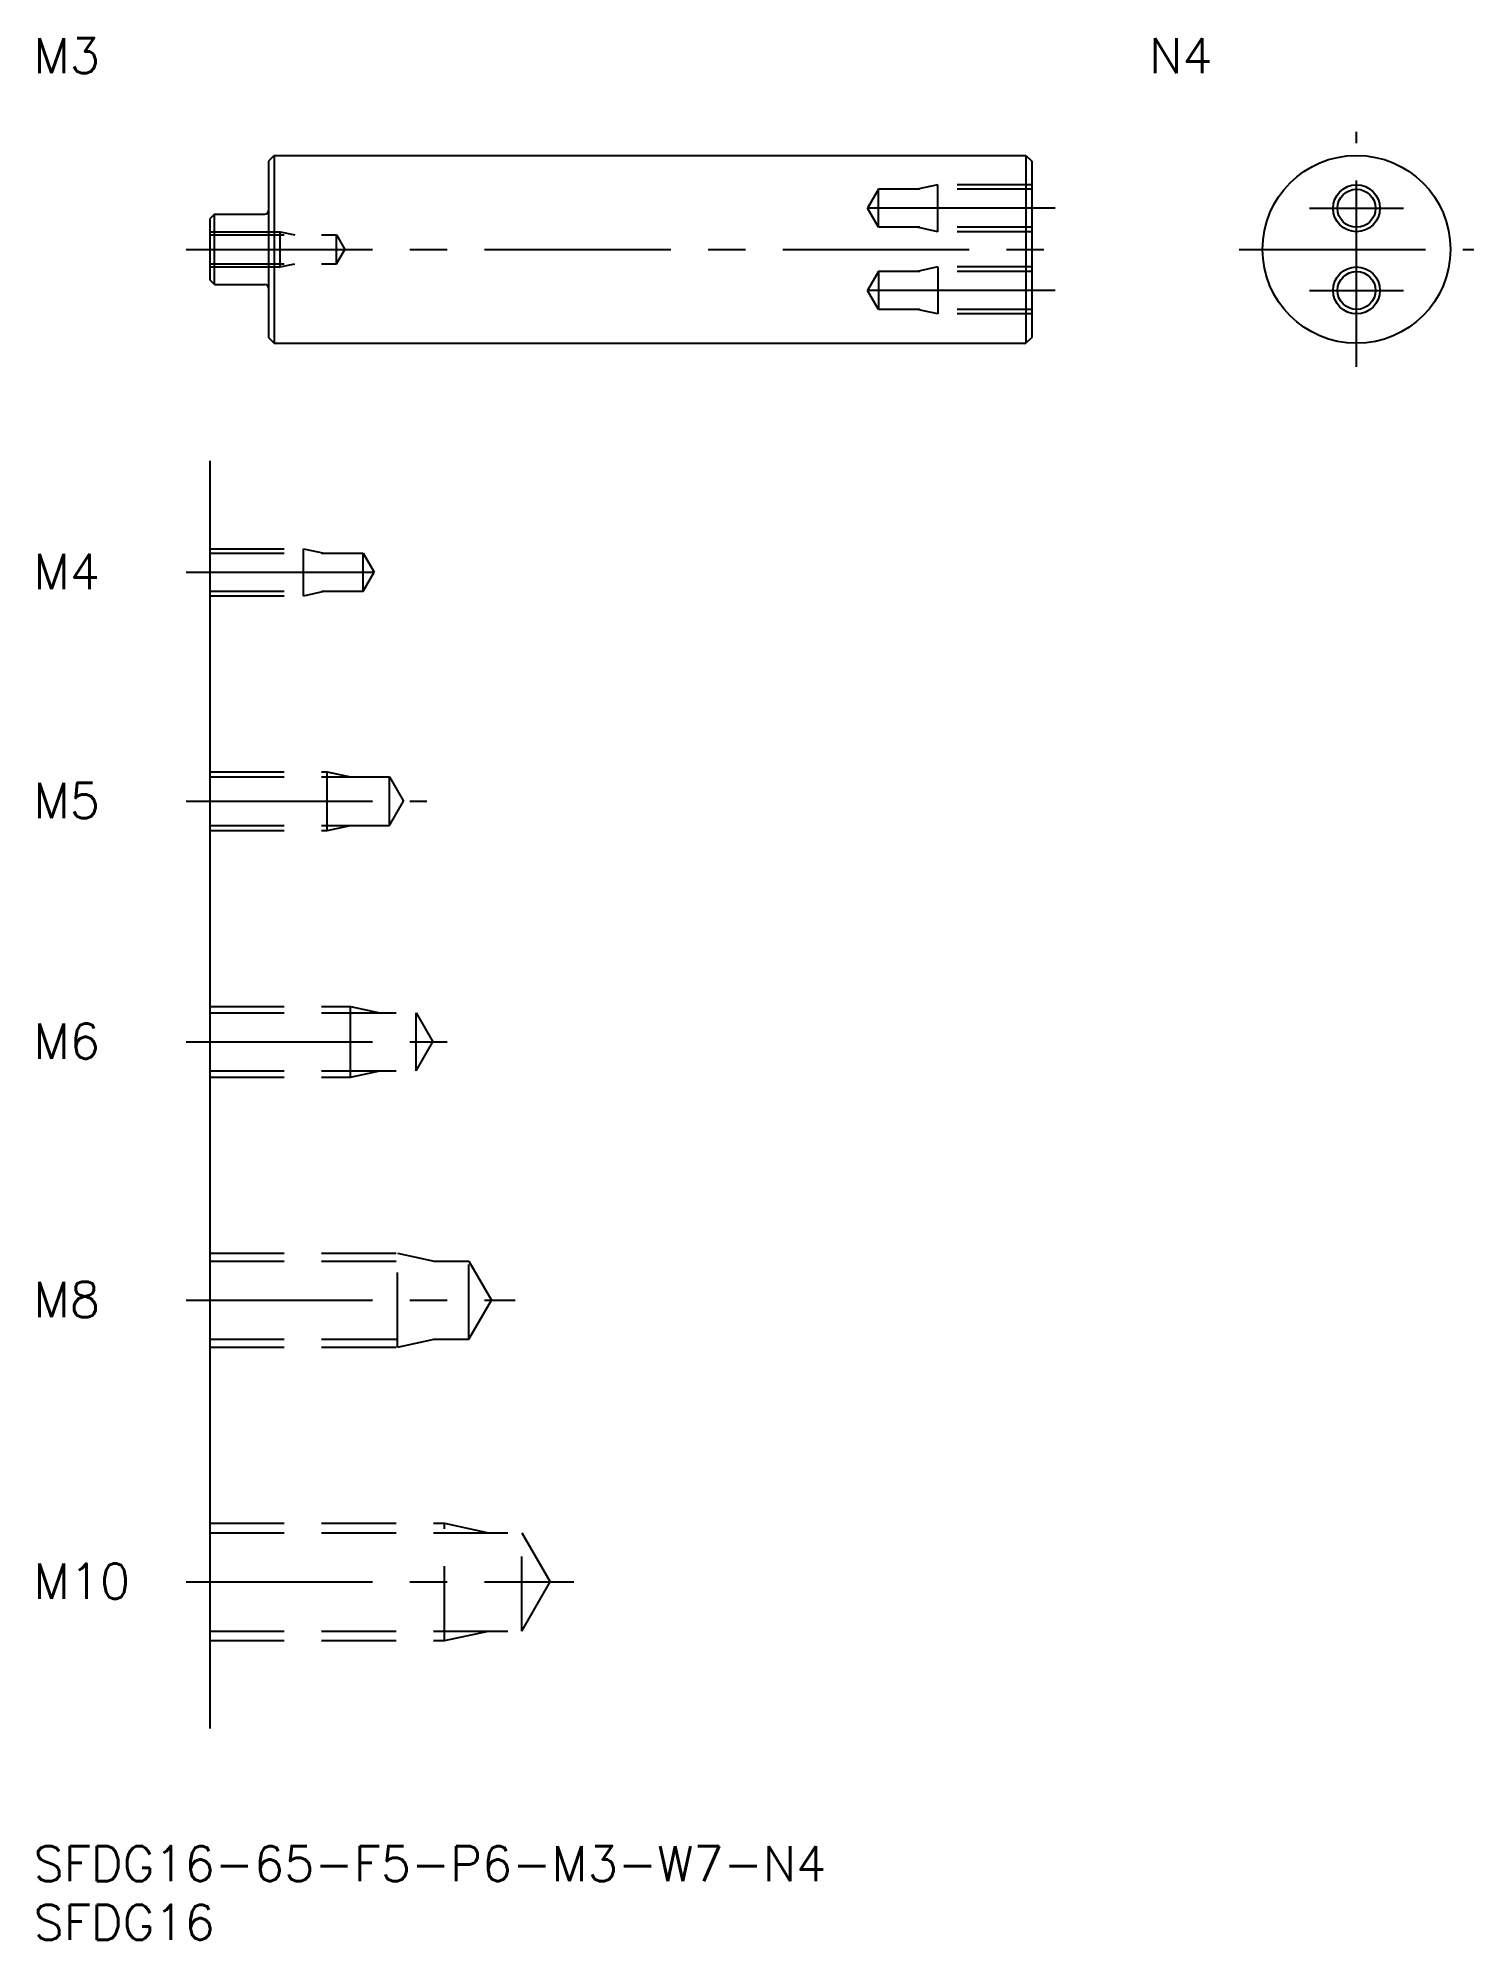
# Model space of a CAD drawing. Extents: x 0 to 123, y -8 to 154.
import ezdxf

# ---------------------------------------------------------------- set-up
doc = ezdxf.new("R2010")
doc.units = 0
doc.header["$LTSCALE"] = 0.5
doc.linetypes.add('CENTER', pattern=[50.8, 31.75, -6.35, 6.35, -6.35])
doc.linetypes.add('DASHED', pattern=[19.05, 12.7, -6.35])
for name, color, linetype in [('MSM_CENTER', 1, 'CENTER'), ('MSM_CONTINUOUS', 7, 'CONTINUOUS'), ('MSM_DASHED', 4, 'DASHED'), ('MSM_NARROW', 5, 'CONTINUOUS'), ('MSM_PART_NUMBER', 7, 'CONTINUOUS')]:
    doc.layers.add(name, color=color, linetype=linetype)
doc.styles.get("Standard").update_dxf_attribs({"font": 'txt.shx', "height": 3, "bigfont": 'bigfont.shx'})

# ---------------------------------------------------------------- blocks, each defined once
blk = doc.blocks.new('*U5')
at = {"layer": 'MSM_PART_NUMBER'}
blk.add_text('SFDG16-65-F5-P6-M3-W7-N4', height=3, dxfattribs=at).set_placement((0, -3))
blk = doc.blocks.new('*U6')
at = {"layer": 'MSM_PART_NUMBER'}
blk.add_text('SFDG16', height=3, dxfattribs=at).set_placement((0, -8))
blk = doc.blocks.new('*U7')
at = {"layer": 'MSM_PART_NUMBER'}
blk.add_text('M10', height=3, dxfattribs=at).set_placement((0, 21.06))
blk = doc.blocks.new('*U8')
at = {"layer": 'MSM_PART_NUMBER'}
blk.add_text('M8', height=3, dxfattribs=at).set_placement((0, 45.06))
blk = doc.blocks.new('*U9')
at = {"layer": 'MSM_PART_NUMBER'}
blk.add_text('M6', height=3, dxfattribs=at).set_placement((0, 67.06))
blk = doc.blocks.new('*U10')
at = {"layer": 'MSM_PART_NUMBER'}
blk.add_text('M5', height=3, dxfattribs=at).set_placement((0, 87.56))
blk = doc.blocks.new('*U11')
at = {"layer": 'MSM_PART_NUMBER'}
blk.add_text('M4', height=3, dxfattribs=at).set_placement((0, 107.06))
blk = doc.blocks.new('*U12')
at = {"layer": 'MSM_PART_NUMBER'}
blk.add_text('M3', height=3, dxfattribs=at).set_placement((0, 151))
blk = doc.blocks.new('*U13')
at = {"layer": 'MSM_PART_NUMBER'}
blk.add_text('N4', height=3, dxfattribs=at).set_placement((95, 151))

msp = doc.modelspace()

# ---------------------------------------------------------------- linework, layer by layer
at = {"layer": 'MSM_CENTER'}
for p, q in [((112.65, 126), (112.65, 146)), ((87, 139.5), (69, 139.5)), ((108.65, 139.5), (116.65, 139.5)), ((13, 136), (87, 136)), ((102.65, 136), (122.65, 136)), ((87, 132.5), (69, 132.5)), ((108.65, 132.5), (116.65, 132.5)), ((13, 108.5), (31, 108.5)), ((13, 89), (33.5, 89)), ((13, 68.5), (36, 68.5)), ((13, 46.5), (41, 46.5)), ((13, 22.5), (46, 22.5))]:
    msp.add_line(p, q, dxfattribs=at)
at = {"layer": 'MSM_CONTINUOUS'}
for p, q in [((20.5, 144), (20, 143.5)), ((20, 143.5), (20, 128.5)), ((20.5, 144), (84.5, 144)), ((20.5, 144), (20.5, 128)), ((84.5, 144), (84.5, 128)), ((84.5, 144), (85, 143.5)), ((85, 143.5), (85, 128.5)), ((15.4, 139), (15, 138.6)), ((15, 138.6), (15, 133.4)), ((15.4, 139), (19.7, 139)), ((15.4, 133), (15.4, 139)), ((15.4, 133), (15, 133.4)), ((15.4, 133), (19.7, 133)), ((20, 128.5), (20.5, 128)), ((20.5, 128), (84.5, 128)), ((85, 128.5), (84.5, 128)), ((15, 118), (15, 10))]:
    msp.add_line(p, q, dxfattribs=at)
for centre, radius in [((112.65, 136), 8), ((112.65, 139.5), 1.62), ((112.65, 132.5), 1.62)]:
    msp.add_circle(centre, radius, dxfattribs=at)
for centre, start, end in [((19.7, 139.3), 270, 0), ((19.7, 132.7), 0, 90)]:
    msp.add_arc(centre, 0.3, start, end, dxfattribs=at)
at = {"layer": 'MSM_DASHED'}
for p, q in [((71.94, 141.12), (71, 139.5)), ((85, 141.12), (71.94, 141.12)), ((71.94, 137.88), (71.94, 141.12)), ((77, 141.5), (75.25, 141.12)), ((85, 141.5), (77, 141.5)), ((77, 137.5), (77, 141.5)), ((71.94, 137.88), (71, 139.5)), ((85, 137.88), (71.94, 137.88)), ((77, 137.5), (75.25, 137.88)), ((15, 137.5), (21, 137.5)), ((15, 137.23), (25.79, 137.23)), ((21, 137.5), (22.25, 137.23)), ((21, 134.5), (21, 137.5)), ((25.79, 134.77), (25.79, 137.23)), ((25.79, 137.23), (26.5, 136)), ((85, 137.5), (77, 137.5)), ((15, 134.77), (25.79, 134.77)), ((15, 134.5), (21, 134.5)), ((21, 134.5), (22.25, 134.77)), ((25.79, 134.77), (26.5, 136)), ((77, 134.5), (75.25, 134.12)), ((85, 134.5), (77, 134.5)), ((77, 134.5), (77, 130.5)), ((71.94, 134.12), (71, 132.5)), ((85, 134.12), (71.94, 134.12)), ((71.94, 134.12), (71.94, 130.88)), ((71.94, 130.88), (71, 132.5)), ((85, 130.88), (71.94, 130.88)), ((77, 130.5), (75.25, 130.88)), ((85, 130.5), (77, 130.5)), ((15, 110.5), (23, 110.5)), ((23, 106.5), (23, 110.5)), ((23, 110.5), (24.75, 110.12)), ((15, 110.12), (28.06, 110.12)), ((28.06, 106.88), (28.06, 110.12)), ((28.06, 110.12), (29, 108.5)), ((28.06, 106.88), (29, 108.5)), ((15, 106.88), (28.06, 106.88)), ((15, 106.5), (23, 106.5)), ((23, 106.5), (24.75, 106.88)), ((15, 91.5), (25, 91.5)), ((15, 91.07), (30.31, 91.07)), ((25, 86.5), (25, 91.5)), ((25, 91.5), (27, 91.07)), ((30.31, 86.93), (30.31, 91.07)), ((30.31, 91.07), (31.5, 89)), ((30.31, 86.93), (31.5, 89)), ((15, 86.93), (30.31, 86.93)), ((15, 86.5), (25, 86.5)), ((25, 86.5), (27, 86.93)), ((15, 71.5), (27, 71.5)), ((27, 65.5), (27, 71.5)), ((27, 71.5), (29.5, 70.96)), ((15, 70.96), (32.58, 70.96)), ((32.58, 66.04), (32.58, 70.96)), ((32.58, 70.96), (34, 68.5)), ((32.58, 66.04), (34, 68.5)), ((15, 66.04), (32.58, 66.04)), ((15, 65.5), (27, 65.5)), ((27, 65.5), (29.5, 66.04)), ((15, 50.5), (31, 50.5)), ((31, 42.5), (31, 50.5)), ((31, 50.5), (34.12, 49.82)), ((15, 49.82), (37.08, 49.82)), ((37.08, 43.18), (37.08, 49.82)), ((37.08, 49.82), (39, 46.5)), ((37.08, 43.18), (39, 46.5)), ((15, 43.18), (37.08, 43.18)), ((15, 42.5), (31, 42.5)), ((31, 42.5), (34.12, 43.18)), ((15, 27.5), (35, 27.5)), ((15, 26.69), (41.58, 26.69)), ((35, 17.5), (35, 27.5)), ((35, 27.5), (38.75, 26.69)), ((41.58, 18.31), (41.58, 26.69)), ((41.58, 26.69), (44, 22.5)), ((41.58, 18.31), (44, 22.5)), ((15, 18.31), (41.58, 18.31)), ((35, 17.5), (38.75, 18.31)), ((15, 17.5), (35, 17.5))]:
    msp.add_line(p, q, dxfattribs=at)
at = {"layer": 'MSM_NARROW'}
for centre in [(112.65, 139.5), (112.65, 132.5)]:
    msp.add_circle(centre, 2, dxfattribs=at)

# ---------------------------------------------------------------- block references
at = {"layer": 'MSM_CONTINUOUS'}
for name in ['*U12', '*U13', '*U11', '*U10', '*U9', '*U8', '*U7', '*U5', '*U6']:
    msp.add_blockref(name, (0, 0), dxfattribs=at)

doc.saveas('drawing.dxf')
